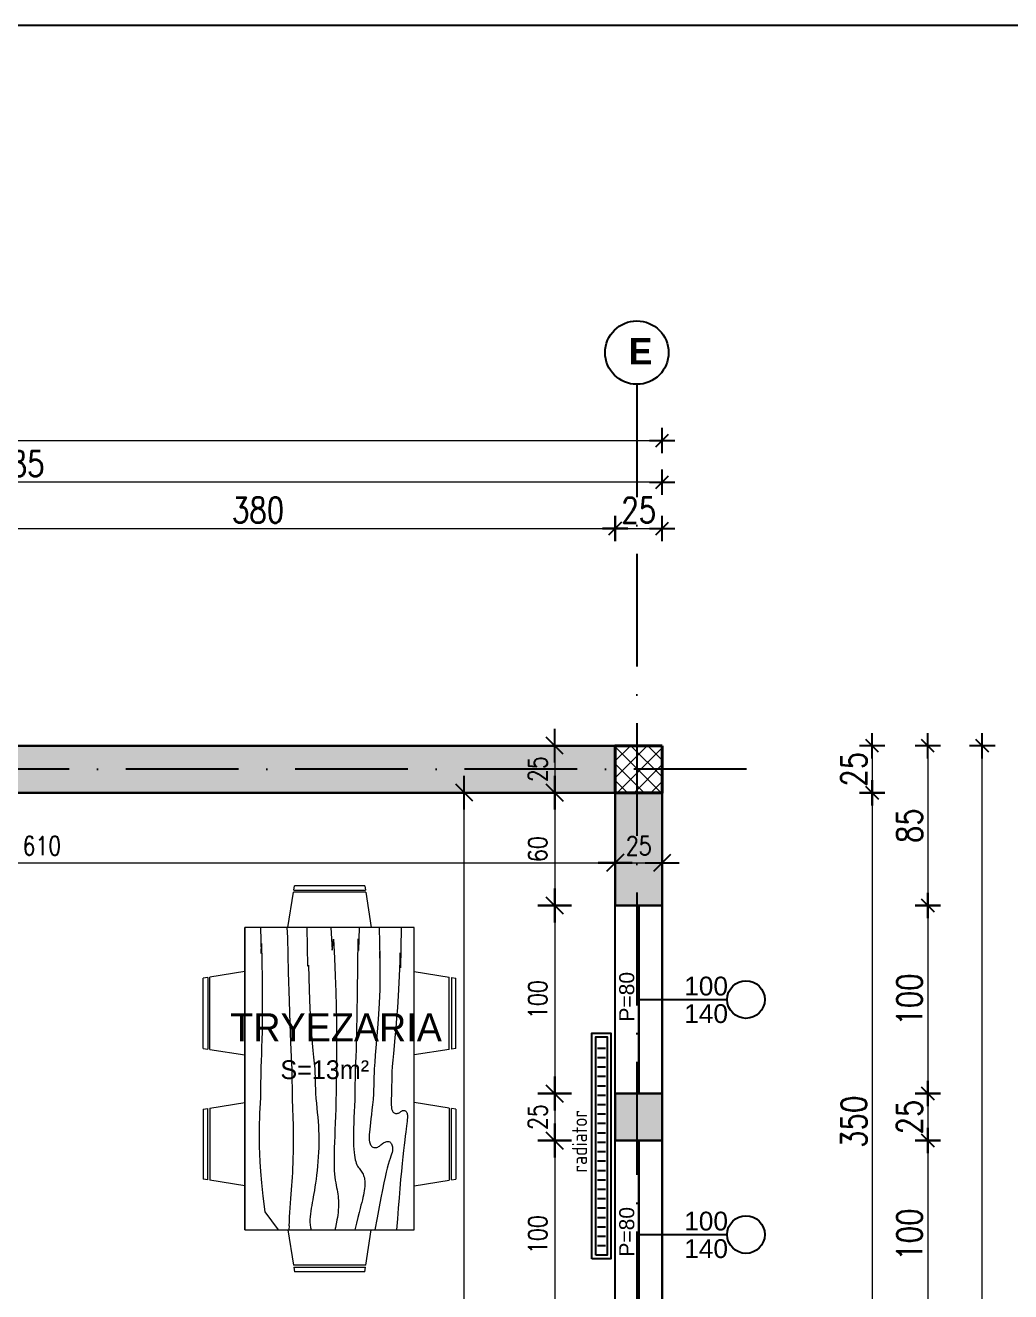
# Model space of a CAD drawing. Header units: metres. Extents: x 2674 to 33045, y -10854 to 2806.
# Drawn here: x 13761 to 14286, y 1585 to 2259 of the extents above; entities that cross this region are included whole.
import ezdxf

# ---------------------------------------------------------------- set-up
doc = ezdxf.new("R2010")
doc.units = ezdxf.units.M
doc.linetypes.add('ACAD_ISO10W100', pattern=[18, 12, -3, 0, -3])
doc.layers.add('2d', color=7, linetype='Continuous')
doc.layers.add('2d hamdia', color=7, linetype='Continuous')
doc.styles.add('_DIM Romans 0.8', font='romans.shx', dxfattribs={"width": 0.8})
doc.styles.get("Standard").update_dxf_attribs({"font": 'arial.ttf'})
doc.dimstyles.new('50 jasht', dxfattribs={"dimscale": 15, "dimtxt": 0.9, "dimasz": 0.3, "dimexe": 1.25, "dimexo": 0.625, "dimgap": 0.2, "dimtad": 1, "dimdec": 0, "dimzin": 12, "dimdsep": 46, "dimtxsty": '_DIM Romans 0.8', "dimblk": '- Kosa Crta za DIM (Mala)', "dimcen": 1, "dimse1": 1, "dimse2": 1, "dimclrd": 256, "dimclrt": 256, "dimazin": 3, "dimtfac": 1, "dimtdec": 0, "dimtix": 1, "dimtmove": 0, "dimatfit": 3, "dimfxl": 1, "dimlwd": 0, "dimarcsym": 0})
doc.dimstyles.new('50 mrena', dxfattribs={"dimscale": 10, "dimtxt": 1, "dimasz": 0.6, "dimexe": 1.25, "dimexo": 0.625, "dimgap": 0.4, "dimtad": 1, "dimdec": 0, "dimzin": 12, "dimdsep": 46, "dimtxsty": '_DIM Romans 0.8', "dimblk": '- Kosa Crta za DIM (Mala)', "dimcen": 2.5, "dimse1": 1, "dimse2": 1, "dimclrd": 256, "dimclrt": 256, "dimadec": 0, "dimazin": 3, "dimtfac": 1, "dimtdec": 0, "dimtix": 1, "dimtmove": 0, "dimatfit": 3, "dimfxl": 1, "dimlwd": 15, "dimarcsym": 0})

# ---------------------------------------------------------------- blocks, each defined once
blk = doc.blocks.new('GSADS')
at = {"color": 253, "linetype": 'Continuous', "lineweight": 18}
for p, q in [((26.63, 19.83), (27, 22.17)), ((64.33, 22.17), (27, 22.17)), ((64.33, 22.17), (64.69, 19.83)), ((96.59, 22.17), (96.23, 19.83)), ((96.59, 22.17), (133.92, 22.17)), ((134.29, 19.83), (133.92, 22.17)), ((23.53, -0.01), (26.45, 18.66)), ((64.87, 18.67), (26.44, 18.67)), ((26.63, 19.83), (64.69, 19.83)), ((64.88, 18.67), (67.79, -0.01)), ((96.04, 18.67), (93.13, -0.01)), ((96.05, 18.67), (134.48, 18.67)), ((134.29, 19.83), (96.23, 19.83)), ((137.39, -0.01), (134.47, 18.66)), ((160.92, 0), (0, 0)), ((0, 0), (0, -90)), ((160.92, -90), (160.92, 0)), ((97.29, -5.54), (97.3, -5.26)), ((97.34, -5.83), (97.29, -5.54)), ((97.3, -5.26), (97.36, -4.98)), ((97.43, -6.13), (97.34, -5.83)), ((97.36, -4.98), (97.48, -4.72)), ((97.58, -6.42), (97.43, -6.13)), ((97.48, -4.72), (97.66, -4.47)), ((97.75, -6.72), (97.58, -6.42)), ((97.66, -4.47), (97.88, -4.25)), ((97.94, -7.02), (97.75, -6.72)), ((97.88, -4.25), (98.17, -4.05)), ((98.17, -4.05), (98.5, -3.89)), ((98.5, -3.89), (98.9, -3.76)), ((98.9, -3.76), (99.36, -3.67)), ((99.36, -3.67), (99.9, -3.62)), ((99.9, -3.62), (100.54, -3.6)), ((100.54, -3.6), (101.29, -3.62)), ((101.29, -3.62), (102.17, -3.67)), ((102.17, -3.67), (103.18, -3.76)), ((103.18, -3.76), (104.34, -3.89)), ((104.34, -3.89), (105.66, -4.05)), ((105.66, -4.05), (107.18, -4.25)), ((107.18, -4.25), (108.92, -4.48)), ((108.92, -4.48), (110.91, -4.74)), ((110.91, -4.74), (113.18, -5.03)), ((113.18, -5.03), (115.75, -5.34)), ((115.75, -5.34), (118.66, -5.67)), ((118.66, -5.67), (121.93, -6.03)), ((121.93, -6.03), (125.59, -6.4)), ((125.59, -6.4), (129.62, -6.79)), ((0, -7), (11.25, -7.05)), ((11.25, -7.05), (21.45, -7.2)), ((21.45, -7.2), (13.59, -7.43)), ((13.59, -7.43), (21.94, -7.73)), ((21.94, -7.73), (29.5, -8.08)), ((29.5, -8.08), (36.36, -8.48)), ((36.36, -8.48), (42.62, -8.9)), ((42.62, -8.9), (48.35, -9.33)), ((48.35, -9.33), (53.64, -9.77)), ((53.64, -9.77), (58.51, -10.2)), ((58.51, -10.2), (62.96, -10.6)), ((62.96, -10.6), (67, -10.99)), ((67, -10.99), (70.64, -11.33)), ((70.64, -11.33), (73.88, -11.63)), ((73.88, -11.63), (76.72, -11.87)), ((76.72, -11.87), (89.17, -12.06)), ((89.17, -12.06), (91.24, -12.17)), ((91.24, -12.17), (92.97, -12.21)), ((92.97, -12.21), (94.39, -12.19)), ((94.39, -12.19), (95.54, -12.1)), ((95.54, -12.1), (96.45, -11.97)), ((96.45, -11.97), (97.15, -11.78)), ((97.15, -11.78), (97.7, -11.55)), ((97.7, -11.55), (98.11, -11.28)), ((98.15, -7.34), (97.94, -7.02)), ((98.11, -11.28), (98.43, -10.97)), ((98.35, -7.67), (98.15, -7.34)), ((98.54, -8.01), (98.35, -7.67)), ((98.43, -10.97), (98.67, -10.63)), ((98.7, -8.36), (98.54, -8.01)), ((98.67, -10.63), (98.83, -10.27)), ((98.82, -8.73), (98.7, -8.36)), ((98.91, -9.12), (98.82, -8.73)), ((98.83, -10.27), (98.92, -9.89)), ((98.94, -9.51), (98.91, -9.12)), ((98.92, -9.89), (98.94, -9.51)), ((113.79, -13.79), (113.88, -13.4)), ((113.88, -13.4), (114.06, -13.03)), ((114.06, -13.03), (114.32, -12.67)), ((114.32, -12.67), (114.67, -12.35)), ((114.67, -12.35), (115.09, -12.06)), ((115.09, -12.06), (115.59, -11.81)), ((115.59, -11.81), (116.15, -11.62)), ((116.15, -11.62), (116.77, -11.5)), ((116.77, -11.5), (117.43, -11.44)), ((117.43, -11.44), (118.14, -11.47)), ((118.14, -11.47), (118.89, -11.59)), ((118.89, -11.59), (119.72, -11.79)), ((119.72, -11.79), (120.64, -12.07)), ((120.64, -12.07), (121.7, -12.41)), ((121.7, -12.41), (122.93, -12.81)), ((122.93, -12.81), (124.36, -13.26)), ((124.36, -13.26), (126.03, -13.76)), ((129.62, -6.79), (134.02, -7.19)), ((134.02, -7.19), (138.77, -7.61)), ((138.77, -7.61), (143.84, -8.03)), ((143.84, -8.03), (149.24, -8.46)), ((149.24, -8.46), (154.93, -8.9)), ((154.93, -8.9), (160.92, -9.33)), ((0, -18.67), (16.39, -18.33)), ((16.39, -18.33), (12.85, -18.19)), ((12.85, -18.19), (23.93, -18.21)), ((23.93, -18.21), (32.93, -18.35)), ((32.93, -18.35), (40.23, -18.6)), ((40.23, -18.6), (46.21, -18.91)), ((46.21, -18.91), (51.25, -19.27)), ((51.25, -19.27), (55.74, -19.64)), ((55.74, -19.64), (59.99, -19.99)), ((59.99, -19.99), (64.06, -20.33)), ((113.78, -14.19), (113.79, -13.79)), ((113.84, -14.61), (113.78, -14.19)), ((113.96, -15.03), (113.84, -14.61)), ((114.14, -15.46), (113.96, -15.03)), ((114.37, -15.9), (114.14, -15.46)), ((114.64, -16.33), (114.37, -15.9)), ((114.95, -16.77), (114.64, -16.33)), ((115.28, -17.21), (114.95, -16.77)), ((115.62, -17.65), (115.28, -17.21)), ((115.95, -18.08), (115.62, -17.65)), ((116.27, -18.52), (115.95, -18.08)), ((116.56, -18.96), (116.27, -18.52)), ((116.8, -19.4), (116.56, -18.96)), ((116.98, -19.83), (116.8, -19.4)), ((117.08, -20.27), (116.98, -19.83)), ((126.03, -13.76), (127.96, -14.29)), ((127.96, -14.29), (130.2, -14.86)), ((130.2, -14.86), (132.82, -15.46)), ((132.82, -15.46), (135.9, -16.13)), ((135.9, -16.13), (139.52, -16.88)), ((139.52, -16.88), (143.75, -17.72)), ((143.75, -17.72), (148.67, -18.68)), ((148.67, -18.68), (154.37, -19.77)), ((154.37, -19.77), (160.92, -21)), ((-22.17, -26.32), (-19.83, -25.96)), ((-22.17, -26.32), (-22.17, -63.66)), ((-19.83, -64.03), (-19.83, -25.97)), ((-18.67, -25.78), (0.01, -22.86)), ((-18.67, -25.79), (-18.67, -64.21)), ((64.06, -20.33), (67.95, -20.66)), ((67.95, -20.66), (71.65, -20.98)), ((71.65, -20.98), (75.15, -21.28)), ((75.15, -21.28), (88.45, -21.58)), ((88.45, -21.58), (91.54, -21.87)), ((91.54, -21.87), (94.42, -22.17)), ((94.42, -22.17), (97.08, -22.46)), ((97.08, -22.46), (99.53, -22.74)), ((99.53, -22.74), (101.78, -23.01)), ((101.78, -23.01), (103.83, -23.26)), ((103.83, -23.26), (105.68, -23.48)), ((105.68, -23.48), (107.35, -23.67)), ((107.35, -23.67), (108.85, -23.82)), ((108.85, -23.82), (110.17, -23.92)), ((110.17, -23.92), (111.33, -23.96)), ((111.33, -23.96), (112.34, -23.96)), ((112.34, -23.96), (113.21, -23.9)), ((113.21, -23.9), (113.96, -23.8)), ((113.96, -23.8), (114.6, -23.65)), ((114.6, -23.65), (115.15, -23.45)), ((115.15, -23.45), (115.61, -23.22)), ((115.61, -23.22), (116, -22.94)), ((116, -22.94), (116.34, -22.64)), ((116.34, -22.64), (116.62, -22.29)), ((116.62, -22.29), (116.84, -21.93)), ((116.84, -21.93), (117, -21.53)), ((117, -21.53), (117.09, -21.13)), ((117.12, -20.7), (117.08, -20.27)), ((117.09, -21.13), (117.12, -20.7)), ((131.26, -27.2), (131.87, -26.93)), ((131.87, -26.93), (132.54, -26.69)), ((132.54, -26.69), (133.25, -26.5)), ((133.25, -26.5), (134.02, -26.35)), ((134.02, -26.35), (134.86, -26.25)), ((134.86, -26.25), (135.77, -26.2)), ((135.77, -26.2), (136.75, -26.21)), ((136.75, -26.21), (137.79, -26.27)), ((137.79, -26.27), (138.87, -26.37)), ((138.87, -26.37), (140.01, -26.52)), ((140.01, -26.52), (141.18, -26.71)), ((141.18, -26.71), (142.38, -26.95)), ((179.59, -25.78), (160.91, -22.86)), ((179.59, -25.79), (179.59, -64.21)), ((183.09, -26.32), (180.75, -25.96)), ((180.75, -64.03), (180.75, -25.97)), ((183.09, -26.32), (183.09, -63.66)), ((0, -29.17), (12.33, -29.55)), ((12.33, -29.55), (6.09, -29.84)), ((6.09, -29.84), (15.6, -30.06)), ((15.6, -30.06), (23.92, -30.21)), ((23.92, -30.21), (31.22, -30.32)), ((31.22, -30.32), (37.63, -30.4)), ((37.63, -30.4), (43.33, -30.46)), ((43.33, -30.46), (48.45, -30.53)), ((48.45, -30.53), (53.13, -30.61)), ((53.13, -30.61), (57.45, -30.71)), ((57.45, -30.71), (61.45, -30.82)), ((61.45, -30.82), (65.19, -30.94)), ((65.19, -30.94), (68.73, -31.07)), ((68.73, -31.07), (72.1, -31.21)), ((72.1, -31.21), (75.37, -31.35)), ((75.37, -31.35), (88.59, -31.5)), ((88.59, -31.5), (91.79, -31.65)), ((91.79, -31.65), (94.97, -31.79)), ((94.97, -31.79), (98.09, -31.92)), ((98.09, -31.92), (101.13, -32.03)), ((101.13, -32.03), (104.06, -32.13)), ((104.06, -32.13), (106.85, -32.21)), ((106.85, -32.21), (109.48, -32.26)), ((109.48, -32.26), (111.92, -32.28)), ((111.92, -32.28), (114.15, -32.26)), ((114.15, -32.26), (116.16, -32.2)), ((116.16, -32.2), (117.99, -32.11)), ((117.99, -32.11), (119.62, -31.99)), ((119.62, -31.99), (121.09, -31.82)), ((121.09, -31.82), (122.39, -31.62)), ((122.39, -31.62), (123.55, -31.38)), ((123.55, -31.38), (124.56, -31.11)), ((124.56, -31.11), (125.45, -30.8)), ((125.45, -30.8), (126.22, -30.46)), ((126.22, -30.46), (126.91, -30.1)), ((126.91, -30.1), (127.52, -29.73)), ((127.52, -29.73), (128.08, -29.34)), ((128.08, -29.34), (128.61, -28.95)), ((128.61, -28.95), (129.11, -28.57)), ((129.11, -28.57), (129.61, -28.19)), ((129.61, -28.19), (130.13, -27.84)), ((130.13, -27.84), (130.68, -27.51)), ((130.68, -27.51), (131.26, -27.2)), ((142.38, -26.95), (143.61, -27.22)), ((143.61, -27.22), (144.88, -27.53)), ((144.88, -27.53), (146.24, -27.89)), ((146.24, -27.89), (147.77, -28.3)), ((147.77, -28.3), (149.57, -28.78)), ((149.57, -28.78), (151.7, -29.33)), ((151.7, -29.33), (154.25, -29.96)), ((154.25, -29.96), (157.3, -30.68)), ((157.3, -30.68), (160.92, -31.5)), ((142.93, -40.47), (144.05, -40.35)), ((144.05, -40.35), (145.19, -40.26)), ((145.19, -40.26), (146.37, -40.21)), ((146.37, -40.21), (147.59, -40.2)), ((147.59, -40.2), (148.86, -40.25)), ((148.86, -40.25), (150.21, -40.35)), ((150.21, -40.35), (151.58, -40.49)), ((0, -44.33), (12.15, -43.54)), ((6.21, -42.89), (16.4, -42.38)), ((12.15, -43.54), (6.21, -42.89)), ((16.4, -42.38), (25.72, -41.99)), ((25.72, -41.99), (34.25, -41.7)), ((34.25, -41.7), (42.06, -41.5)), ((42.06, -41.5), (49.23, -41.38)), ((49.23, -41.38), (55.84, -41.32)), ((55.84, -41.32), (61.94, -41.3)), ((61.94, -41.3), (67.59, -41.33)), ((67.59, -41.33), (72.83, -41.39)), ((72.83, -41.39), (87.69, -41.48)), ((87.69, -41.48), (92.21, -41.59)), ((92.21, -41.59), (96.43, -41.72)), ((96.43, -41.72), (100.4, -41.86)), ((100.4, -41.86), (104.14, -42)), ((104.14, -42), (107.7, -42.14)), ((107.7, -42.14), (111.07, -42.28)), ((111.07, -42.28), (114.25, -42.41)), ((114.25, -42.41), (117.24, -42.51)), ((117.24, -42.51), (120.05, -42.59)), ((120.05, -42.59), (122.65, -42.63)), ((122.65, -42.63), (125.07, -42.63)), ((125.07, -42.63), (127.28, -42.58)), ((127.28, -42.58), (129.3, -42.48)), ((129.3, -42.48), (131.14, -42.34)), ((131.14, -42.34), (132.81, -42.16)), ((132.81, -42.16), (134.35, -41.95)), ((134.35, -41.95), (135.77, -41.73)), ((135.77, -41.73), (137.1, -41.49)), ((137.1, -41.49), (138.34, -41.25)), ((138.34, -41.25), (139.53, -41.03)), ((139.53, -41.03), (140.68, -40.82)), ((140.68, -40.82), (141.81, -40.63)), ((141.81, -40.63), (142.93, -40.47)), ((151.58, -40.49), (152.96, -40.66)), ((152.96, -40.66), (154.3, -40.86)), ((154.3, -40.86), (155.55, -41.06)), ((155.55, -41.06), (156.7, -41.26)), ((156.7, -41.26), (157.69, -41.45)), ((157.69, -41.45), (158.49, -41.61)), ((158.49, -41.61), (159.08, -41.74)), ((159.08, -41.74), (159.48, -41.84)), ((159.48, -41.84), (159.76, -41.91)), ((159.76, -41.91), (159.96, -41.95)), ((159.96, -41.95), (160.12, -41.98)), ((160.12, -41.98), (160.31, -41.99)), ((160.31, -41.99), (160.56, -42)), ((160.56, -42), (160.92, -42)), ((61.64, -54.23), (65.46, -53.86)), ((65.46, -53.86), (68.95, -53.51)), ((68.95, -53.51), (72.22, -53.17)), ((72.22, -53.17), (75.29, -52.85)), ((75.29, -52.85), (88.19, -52.55)), ((88.19, -52.55), (90.93, -52.27)), ((90.93, -52.27), (93.55, -52)), ((93.55, -52), (96.07, -51.76)), ((96.07, -51.76), (98.5, -51.53)), ((98.5, -51.53), (100.88, -51.32)), ((100.88, -51.32), (103.22, -51.13)), ((103.22, -51.13), (105.54, -50.97)), ((105.54, -50.97), (107.84, -50.85)), ((107.84, -50.85), (110.14, -50.76)), ((110.14, -50.76), (112.45, -50.71)), ((112.45, -50.71), (114.79, -50.7)), ((114.79, -50.7), (117.17, -50.75)), ((117.17, -50.75), (119.6, -50.85)), ((119.6, -50.85), (122.06, -51)), ((122.06, -51), (124.52, -51.18)), ((124.52, -51.18), (126.96, -51.41)), ((126.96, -51.41), (129.36, -51.66)), ((129.36, -51.66), (131.69, -51.93)), ((131.69, -51.93), (133.92, -52.21)), ((133.92, -52.21), (136.03, -52.5)), ((136.03, -52.5), (138, -52.79)), ((138, -52.79), (139.85, -53.08)), ((139.85, -53.08), (141.59, -53.37)), ((141.59, -53.37), (143.24, -53.65)), ((143.24, -53.65), (144.82, -53.93)), ((0, -57.17), (20.57, -56.73)), ((20.06, -56.29), (33.16, -55.86)), ((20.57, -56.73), (20.06, -56.29)), ((33.16, -55.86), (43.33, -55.44)), ((43.33, -55.44), (51.11, -55.03)), ((51.11, -55.03), (57.03, -54.62)), ((57.03, -54.62), (61.64, -54.23)), ((144.82, -53.93), (146.35, -54.21)), ((146.35, -54.21), (147.86, -54.48)), ((147.86, -54.48), (149.35, -54.74)), ((149.35, -54.74), (150.85, -54.98)), ((150.85, -54.98), (152.35, -55.2)), ((152.35, -55.2), (153.84, -55.37)), ((153.84, -55.37), (155.32, -55.48)), ((155.32, -55.48), (156.77, -55.49)), ((156.77, -55.49), (158.2, -55.41)), ((158.2, -55.41), (159.58, -55.19)), ((159.58, -55.19), (160.92, -54.83)), ((-19.83, -64.02), (-22.17, -63.66)), ((0.01, -67.12), (-18.67, -64.2)), ((5.31, -67.37), (23.83, -66.94)), ((23.83, -66.94), (38.96, -66.52)), ((38.96, -66.52), (51.19, -66.13)), ((51.19, -66.13), (61.03, -65.76)), ((61.03, -65.76), (68.97, -65.42)), ((68.97, -65.42), (75.5, -65.13)), ((75.5, -65.13), (91.11, -64.89)), ((91.11, -64.89), (96.23, -64.69)), ((96.23, -64.69), (100.96, -64.55)), ((100.96, -64.55), (105.32, -64.45)), ((105.32, -64.45), (109.34, -64.4)), ((109.34, -64.4), (113.06, -64.38)), ((113.06, -64.38), (116.49, -64.39)), ((116.49, -64.39), (119.67, -64.43)), ((119.67, -64.43), (122.61, -64.5)), ((122.61, -64.5), (125.36, -64.58)), ((125.36, -64.58), (127.95, -64.68)), ((127.95, -64.68), (130.4, -64.79)), ((130.4, -64.79), (132.75, -64.92)), ((132.75, -64.92), (135.04, -65.07)), ((135.04, -65.07), (137.3, -65.22)), ((137.3, -65.22), (139.56, -65.39)), ((139.56, -65.39), (141.86, -65.57)), ((141.86, -65.57), (144.23, -65.75)), ((144.23, -65.75), (146.65, -65.94)), ((146.65, -65.94), (149.09, -66.12)), ((149.09, -66.12), (151.54, -66.28)), ((151.54, -66.28), (153.97, -66.43)), ((153.97, -66.43), (156.36, -66.54)), ((156.36, -66.54), (158.68, -66.61)), ((158.68, -66.58), (160.92, -66.61)), ((160.91, -67.12), (179.58, -64.2)), ((180.75, -64.02), (183.09, -63.66)), ((0, -67.8), (5.31, -67.37)), ((151.18, -79.51), (160.92, -72.33)), ((27.07, -80.84), (34.32, -80.78)), ((34.32, -80.78), (40.55, -80.77)), ((40.55, -80.77), (45.98, -80.8)), ((45.98, -80.8), (50.88, -80.86)), ((135.79, -81.17), (142.87, -80.45)), ((142.87, -80.45), (151.18, -79.51)), ((0, -81.83), (13.79, -81.45)), ((8.51, -81.16), (18.55, -80.96)), ((13.79, -81.45), (8.51, -81.16)), ((18.55, -80.96), (27.07, -80.84)), ((50.88, -80.86), (55.43, -80.94)), ((55.43, -80.94), (59.71, -81.04)), ((59.71, -81.04), (63.72, -81.15)), ((63.72, -81.15), (67.49, -81.27)), ((67.49, -81.27), (71.04, -81.41)), ((71.04, -81.41), (74.38, -81.54)), ((74.38, -81.54), (87.54, -81.69)), ((87.54, -81.69), (90.53, -81.83)), ((90.53, -81.83), (93.38, -81.98)), ((93.38, -81.98), (96.13, -82.12)), ((96.13, -82.12), (98.83, -82.25)), ((98.83, -82.25), (101.53, -82.36)), ((101.53, -82.36), (104.26, -82.44)), ((104.26, -82.44), (107.09, -82.5)), ((107.09, -82.5), (110.04, -82.53)), ((110.04, -82.53), (113.18, -82.51)), ((113.18, -82.51), (116.57, -82.45)), ((116.57, -82.45), (120.36, -82.31)), ((120.36, -82.31), (124.71, -82.07)), ((124.71, -82.07), (129.8, -81.7)), ((129.8, -81.7), (135.79, -81.17)), ((0, -90), (160.92, -90)), ((160.92, -90), (0, -90)), ((23.53, -89.99), (26.45, -108.66)), ((64.88, -108.67), (67.79, -89.99)), ((96.04, -108.67), (93.13, -89.99)), ((137.39, -89.99), (134.47, -108.66)), ((64.87, -108.67), (26.44, -108.67)), ((26.63, -109.83), (64.69, -109.83)), ((26.63, -109.83), (27, -112.17)), ((64.33, -112.17), (27, -112.17)), ((64.33, -112.17), (64.69, -109.83)), ((96.05, -108.67), (134.48, -108.67)), ((96.59, -112.17), (96.23, -109.83)), ((134.29, -109.83), (96.23, -109.83)), ((96.59, -112.17), (133.92, -112.17)), ((134.29, -109.83), (133.92, -112.17))]:
    blk.add_line(p, q, dxfattribs=at)
blk = doc.blocks.new('radiator')
at = {"color": 204}
for p, q in [((-52.92, 7.12), (-52.92, 2.89)), ((-47.92, 7.12), (-47.92, 2.89)), ((-42.92, 7.12), (-42.92, 2.89)), ((-37.92, 7.12), (-37.92, 2.89)), ((-32.92, 7.12), (-32.92, 2.89)), ((-27.92, 7.12), (-27.92, 2.89)), ((-22.92, 7.12), (-22.92, 2.89)), ((-17.92, 7.12), (-17.92, 2.89)), ((-12.92, 7.12), (-12.92, 2.89)), ((-7.92, 7.12), (-7.92, 2.89)), ((-2.92, 7.12), (-2.92, 2.89)), ((2.08, 7.12), (2.08, 2.89)), ((7.08, 7.12), (7.08, 2.89)), ((12.08, 7.12), (12.08, 2.89)), ((17.08, 7.12), (17.08, 2.89)), ((22.08, 7.12), (22.08, 2.89)), ((27.08, 7.12), (27.08, 2.89)), ((32.08, 7.12), (32.08, 2.89)), ((37.08, 7.12), (37.08, 2.89)), ((42.08, 7.12), (42.08, 2.89)), ((47.08, 7.12), (47.08, 2.89)), ((52.08, 7.12), (52.08, 2.89))]:
    blk.add_line(p, q, dxfattribs=at)
blk.add_lwpolyline([(-60, 10), (60, 10), (60, 0), (-60, 0)], close=True)
blk.add_lwpolyline([(-58, 8), (58, 8), (58, 2), (-58, 2)], close=True, dxfattribs=at)
blk = doc.blocks.new('- Kosa Crta za DIM (Mala)')
for points in [[(0, -1.5), (0, 1.5)], [(-1.5, 0), (1.5, 0)], [(-0.75, -0.75), (0.75, 0.75)]]:
    blk.add_lwpolyline(points)
blk = doc.blocks.new('*D355')
at = {"lineweight": 0, "transparency": 16777216}
blk.add_line((13699.78, 1991.24), (14070.78, 1991.24), dxfattribs=at)
at = {"layer": 'Defpoints', "color": 0, "lineweight": 0, "transparency": 16777216}
for p in [(14075.28, 1991.24), (14075.28, 1875.71), (13695.28, 1863.21)]:
    blk.add_point(p, dxfattribs=at)
at = {"lineweight": 0, "transparency": 16777216, "xscale": 4.5, "yscale": 4.5, "zscale": 4.5, "rotation": 180}
blk.add_blockref('- Kosa Crta za DIM (Mala)', (13695.28, 1991.24), dxfattribs=at)
at = {"lineweight": 0, "transparency": 16777216, "xscale": 4.5, "yscale": 4.5, "zscale": 4.5}
blk.add_blockref('- Kosa Crta za DIM (Mala)', (14075.28, 1991.24), dxfattribs=at)
at = {"lineweight": 0, "transparency": 16777216, "insert": (13885.28, 2000.99), "char_height": 13.5, "attachment_point": 5, "style": '_DIM Romans 0.8'}
blk.add_mtext('380', dxfattribs=at)
blk = doc.blocks.new('*D356')
at = {"lineweight": 0, "transparency": 16777216}
blk.add_line((14079.78, 1991.24), (14095.78, 1991.24), dxfattribs=at)
at = {"layer": 'Defpoints', "color": 0, "lineweight": 0, "transparency": 16777216}
for p in [(14100.28, 1991.24), (14075.28, 1875.71), (14100.28, 1875.71)]:
    blk.add_point(p, dxfattribs=at)
at = {"lineweight": 0, "transparency": 16777216, "xscale": 4.5, "yscale": 4.5, "zscale": 4.5, "rotation": 180}
blk.add_blockref('- Kosa Crta za DIM (Mala)', (14075.28, 1991.24), dxfattribs=at)
at = {"lineweight": 0, "transparency": 16777216, "xscale": 4.5, "yscale": 4.5, "zscale": 4.5}
blk.add_blockref('- Kosa Crta za DIM (Mala)', (14100.28, 1991.24), dxfattribs=at)
at = {"lineweight": 0, "transparency": 16777216, "insert": (14087.78, 2000.99), "char_height": 13.5, "attachment_point": 5, "style": '_DIM Romans 0.8'}
blk.add_mtext('25', dxfattribs=at)
blk = doc.blocks.new('*D357')
at = {"lineweight": 0, "transparency": 16777216}
blk.add_line((14095.78, 2015.93), (13419.78, 2015.93), dxfattribs=at)
at = {"layer": 'Defpoints', "color": 0, "lineweight": 0, "transparency": 16777216}
for p in [(13415.28, 2015.93), (13415.28, 1875.71), (14100.28, 1875.71)]:
    blk.add_point(p, dxfattribs=at)
at = {"lineweight": 0, "transparency": 16777216, "xscale": 4.5, "yscale": 4.5, "zscale": 4.5, "rotation": 180}
blk.add_blockref('- Kosa Crta za DIM (Mala)', (13415.28, 2015.93), dxfattribs=at)
at = {"lineweight": 0, "transparency": 16777216, "xscale": 4.5, "yscale": 4.5, "zscale": 4.5}
blk.add_blockref('- Kosa Crta za DIM (Mala)', (14100.28, 2015.93), dxfattribs=at)
at = {"lineweight": 0, "transparency": 16777216, "insert": (13757.78, 2025.68), "char_height": 13.5, "attachment_point": 5, "style": '_DIM Romans 0.8'}
blk.add_mtext('685', dxfattribs=at)
blk = doc.blocks.new('*D360')
at = {"lineweight": 0, "transparency": 16777216}
blk.add_line((12964.78, 2038.07), (14095.78, 2038.07), dxfattribs=at)
at = {"layer": 'Defpoints', "color": 0, "lineweight": 0, "transparency": 16777216}
for p in [(14100.28, 2038.07), (12960.28, 1875.71), (14100.28, 1875.71)]:
    blk.add_point(p, dxfattribs=at)
at = {"lineweight": 0, "transparency": 16777216, "xscale": 4.5, "yscale": 4.5, "zscale": 4.5, "rotation": 180}
blk.add_blockref('- Kosa Crta za DIM (Mala)', (12960.28, 2038.07), dxfattribs=at)
at = {"lineweight": 0, "transparency": 16777216, "xscale": 4.5, "yscale": 4.5, "zscale": 4.5}
blk.add_blockref('- Kosa Crta za DIM (Mala)', (14100.28, 2038.07), dxfattribs=at)
at = {"lineweight": 0, "transparency": 16777216, "insert": (13530.28, 2047.82), "char_height": 13.5, "attachment_point": 5, "style": '_DIM Romans 0.8'}
blk.add_mtext('1140', dxfattribs=at)
blk = doc.blocks.new('*D361')
at = {"lineweight": 0, "transparency": 16777216}
blk.add_line((14211.97, 1871.21), (14211.97, 1855.21), dxfattribs=at)
at = {"layer": 'Defpoints', "color": 0, "lineweight": 0, "transparency": 16777216}
for p in [(14100.28, 1875.71), (14100.28, 1850.71), (14211.97, 1850.71)]:
    blk.add_point(p, dxfattribs=at)
at = {"lineweight": 0, "transparency": 16777216, "xscale": 4.5, "yscale": 4.5, "zscale": 4.5}
for p, rotation in [((14211.97, 1875.71), 90), ((14211.97, 1850.71), 270)]:
    blk.add_blockref('- Kosa Crta za DIM (Mala)', p, dxfattribs=dict(at, rotation=rotation))
at = {"lineweight": 0, "transparency": 16777216, "insert": (14202.22, 1863.21), "char_height": 13.5, "attachment_point": 5, "rotation": 90, "style": '_DIM Romans 0.8'}
blk.add_mtext('25', dxfattribs=at)
blk = doc.blocks.new('*D362')
at = {"lineweight": 0, "transparency": 16777216}
blk.add_line((14211.97, 1846.21), (14211.97, 1505.21), dxfattribs=at)
at = {"layer": 'Defpoints', "color": 0, "lineweight": 0, "transparency": 16777216}
for p in [(14100.28, 1850.71), (14100.28, 1500.71), (14211.97, 1500.71)]:
    blk.add_point(p, dxfattribs=at)
at = {"lineweight": 0, "transparency": 16777216, "xscale": 4.5, "yscale": 4.5, "zscale": 4.5}
for p, rotation in [((14211.97, 1850.71), 90), ((14211.97, 1500.71), 270)]:
    blk.add_blockref('- Kosa Crta za DIM (Mala)', p, dxfattribs=dict(at, rotation=rotation))
at = {"lineweight": 0, "transparency": 16777216, "insert": (14202.22, 1675.71), "char_height": 13.5, "attachment_point": 5, "rotation": 90, "style": '_DIM Romans 0.8'}
blk.add_mtext('350', dxfattribs=at)
blk = doc.blocks.new('*D370')
at = {"lineweight": 0, "transparency": 16777216}
blk.add_line((14241.57, 1871.21), (14241.57, 1795.21), dxfattribs=at)
at = {"layer": 'Defpoints', "color": 0, "lineweight": 0, "transparency": 16777216}
for p in [(14100.28, 1875.71), (14100.28, 1790.71), (14241.57, 1790.71)]:
    blk.add_point(p, dxfattribs=at)
at = {"lineweight": 0, "transparency": 16777216, "xscale": 4.5, "yscale": 4.5, "zscale": 4.5}
for p, rotation in [((14241.57, 1875.71), 90), ((14241.57, 1790.71), 270)]:
    blk.add_blockref('- Kosa Crta za DIM (Mala)', p, dxfattribs=dict(at, rotation=rotation))
at = {"lineweight": 0, "transparency": 16777216, "insert": (14231.82, 1833.21), "char_height": 13.5, "attachment_point": 5, "rotation": 90, "style": '_DIM Romans 0.8'}
blk.add_mtext('85', dxfattribs=at)
blk = doc.blocks.new('*D371')
at = {"lineweight": 0, "transparency": 16777216}
blk.add_line((14241.57, 1786.21), (14241.57, 1695.21), dxfattribs=at)
at = {"layer": 'Defpoints', "color": 0, "lineweight": 0, "transparency": 16777216}
for p in [(14100.28, 1790.71), (14100.28, 1690.71), (14241.57, 1690.71)]:
    blk.add_point(p, dxfattribs=at)
at = {"lineweight": 0, "transparency": 16777216, "xscale": 4.5, "yscale": 4.5, "zscale": 4.5}
for p, rotation in [((14241.57, 1790.71), 90), ((14241.57, 1690.71), 270)]:
    blk.add_blockref('- Kosa Crta za DIM (Mala)', p, dxfattribs=dict(at, rotation=rotation))
at = {"lineweight": 0, "transparency": 16777216, "insert": (14231.82, 1740.71), "char_height": 13.5, "attachment_point": 5, "rotation": 90, "style": '_DIM Romans 0.8'}
blk.add_mtext('100', dxfattribs=at)
blk = doc.blocks.new('*D372')
at = {"lineweight": 0, "transparency": 16777216}
blk.add_line((14241.57, 1686.21), (14241.57, 1670.21), dxfattribs=at)
at = {"layer": 'Defpoints', "color": 0, "lineweight": 0, "transparency": 16777216}
for p in [(14100.28, 1690.71), (14100.28, 1665.71), (14241.57, 1665.71)]:
    blk.add_point(p, dxfattribs=at)
at = {"lineweight": 0, "transparency": 16777216, "xscale": 4.5, "yscale": 4.5, "zscale": 4.5}
for p, rotation in [((14241.57, 1690.71), 90), ((14241.57, 1665.71), 270)]:
    blk.add_blockref('- Kosa Crta za DIM (Mala)', p, dxfattribs=dict(at, rotation=rotation))
at = {"lineweight": 0, "transparency": 16777216, "insert": (14231.82, 1678.21), "char_height": 13.5, "attachment_point": 5, "rotation": 90, "style": '_DIM Romans 0.8'}
blk.add_mtext('25', dxfattribs=at)
blk = doc.blocks.new('*D373')
at = {"lineweight": 0, "transparency": 16777216}
blk.add_line((14241.57, 1661.21), (14241.57, 1570.21), dxfattribs=at)
at = {"layer": 'Defpoints', "color": 0, "lineweight": 0, "transparency": 16777216}
for p in [(14100.28, 1665.71), (14100.28, 1565.71), (14241.57, 1565.71)]:
    blk.add_point(p, dxfattribs=at)
at = {"lineweight": 0, "transparency": 16777216, "xscale": 4.5, "yscale": 4.5, "zscale": 4.5}
for p, rotation in [((14241.57, 1665.71), 90), ((14241.57, 1565.71), 270)]:
    blk.add_blockref('- Kosa Crta za DIM (Mala)', p, dxfattribs=dict(at, rotation=rotation))
at = {"lineweight": 0, "transparency": 16777216, "insert": (14231.82, 1615.71), "char_height": 13.5, "attachment_point": 5, "rotation": 90, "style": '_DIM Romans 0.8'}
blk.add_mtext('100', dxfattribs=at)
blk = doc.blocks.new('*D384')
at = {"lineweight": 0, "transparency": 16777216}
blk.add_line((14270.55, 545.21), (14270.55, 1871.21), dxfattribs=at)
at = {"layer": 'Defpoints', "color": 0, "lineweight": 0, "transparency": 16777216}
for p in [(14100.28, 1875.71), (14270.55, 1875.71), (13923.85, 540.71)]:
    blk.add_point(p, dxfattribs=at)
at = {"lineweight": 0, "transparency": 16777216, "xscale": 4.5, "yscale": 4.5, "zscale": 4.5}
for p, rotation in [((14270.55, 1875.71), 90), ((14270.55, 540.71), 270)]:
    blk.add_blockref('- Kosa Crta za DIM (Mala)', p, dxfattribs=dict(at, rotation=rotation))
at = {"lineweight": 0, "transparency": 16777216, "insert": (14260.8, 1208.21), "char_height": 13.5, "attachment_point": 5, "rotation": 90, "style": '_DIM Romans 0.8'}
blk.add_mtext('1335', dxfattribs=at)
blk = doc.blocks.new('*D431')
at = {"lineweight": 15, "transparency": 16777216}
blk.add_line((13471.28, 1813.5), (14069.28, 1813.5), dxfattribs=at)
at = {"layer": 'Defpoints', "color": 0, "lineweight": 0, "transparency": 16777216}
for p in [(13465.28, 1850.71), (14075.28, 1850.71), (14075.28, 1813.5)]:
    blk.add_point(p, dxfattribs=at)
at = {"lineweight": 15, "transparency": 16777216, "xscale": 6, "yscale": 6, "zscale": 6, "rotation": 180}
blk.add_blockref('- Kosa Crta za DIM (Mala)', (13465.28, 1813.5), dxfattribs=at)
at = {"lineweight": 15, "transparency": 16777216, "xscale": 6, "yscale": 6, "zscale": 6}
blk.add_blockref('- Kosa Crta za DIM (Mala)', (14075.28, 1813.5), dxfattribs=at)
at = {"lineweight": 0, "transparency": 16777216, "insert": (13770.28, 1822.5), "char_height": 10, "attachment_point": 5, "style": '_DIM Romans 0.8'}
blk.add_mtext('610', dxfattribs=at)
blk = doc.blocks.new('*D432')
at = {"lineweight": 15, "transparency": 16777216}
blk.add_line((14081.28, 1813.5), (14094.28, 1813.5), dxfattribs=at)
at = {"layer": 'Defpoints', "color": 0, "lineweight": 0, "transparency": 16777216}
for p in [(14075.28, 1850.71), (14100.28, 1850.71), (14100.28, 1813.5)]:
    blk.add_point(p, dxfattribs=at)
at = {"lineweight": 15, "transparency": 16777216, "xscale": 6, "yscale": 6, "zscale": 6, "rotation": 180}
blk.add_blockref('- Kosa Crta za DIM (Mala)', (14075.28, 1813.5), dxfattribs=at)
at = {"lineweight": 15, "transparency": 16777216, "xscale": 6, "yscale": 6, "zscale": 6}
blk.add_blockref('- Kosa Crta za DIM (Mala)', (14100.28, 1813.5), dxfattribs=at)
at = {"lineweight": 0, "transparency": 16777216, "insert": (14087.78, 1822.5), "char_height": 10, "attachment_point": 5, "style": '_DIM Romans 0.8'}
blk.add_mtext('25', dxfattribs=at)
blk = doc.blocks.new('*D434')
at = {"lineweight": 15, "transparency": 16777216}
blk.add_line((14043.07, 1869.71), (14043.07, 1856.71), dxfattribs=at)
at = {"layer": 'Defpoints', "color": 0, "lineweight": 0, "transparency": 16777216}
for p in [(14075.28, 1875.71), (14043.07, 1850.71), (14075.28, 1850.71)]:
    blk.add_point(p, dxfattribs=at)
at = {"lineweight": 15, "transparency": 16777216, "xscale": 6, "yscale": 6, "zscale": 6}
for p, rotation in [((14043.07, 1875.71), 90), ((14043.07, 1850.71), 270)]:
    blk.add_blockref('- Kosa Crta za DIM (Mala)', p, dxfattribs=dict(at, rotation=rotation))
at = {"lineweight": 0, "transparency": 16777216, "insert": (14034.07, 1863.21), "char_height": 10, "attachment_point": 5, "rotation": 90, "style": '_DIM Romans 0.8'}
blk.add_mtext('25', dxfattribs=at)
blk = doc.blocks.new('*D435')
at = {"lineweight": 15, "transparency": 16777216}
blk.add_line((14043.07, 1844.71), (14043.07, 1796.71), dxfattribs=at)
at = {"layer": 'Defpoints', "color": 0, "lineweight": 0, "transparency": 16777216}
for p in [(14075.28, 1850.71), (14043.07, 1790.71), (14075.28, 1790.71)]:
    blk.add_point(p, dxfattribs=at)
at = {"lineweight": 15, "transparency": 16777216, "xscale": 6, "yscale": 6, "zscale": 6}
for p, rotation in [((14043.07, 1850.71), 90), ((14043.07, 1790.71), 270)]:
    blk.add_blockref('- Kosa Crta za DIM (Mala)', p, dxfattribs=dict(at, rotation=rotation))
at = {"lineweight": 0, "transparency": 16777216, "insert": (14034.07, 1820.71), "char_height": 10, "attachment_point": 5, "rotation": 90, "style": '_DIM Romans 0.8'}
blk.add_mtext('60', dxfattribs=at)
blk = doc.blocks.new('*D436')
at = {"lineweight": 15, "transparency": 16777216}
blk.add_line((14043.07, 1784.71), (14043.07, 1696.71), dxfattribs=at)
at = {"layer": 'Defpoints', "color": 0, "lineweight": 0, "transparency": 16777216}
for p in [(14075.28, 1790.71), (14043.07, 1690.71), (14075.28, 1690.71)]:
    blk.add_point(p, dxfattribs=at)
at = {"lineweight": 15, "transparency": 16777216, "xscale": 6, "yscale": 6, "zscale": 6}
for p, rotation in [((14043.07, 1790.71), 90), ((14043.07, 1690.71), 270)]:
    blk.add_blockref('- Kosa Crta za DIM (Mala)', p, dxfattribs=dict(at, rotation=rotation))
at = {"lineweight": 0, "transparency": 16777216, "insert": (14034.07, 1740.71), "char_height": 10, "attachment_point": 5, "rotation": 90, "style": '_DIM Romans 0.8'}
blk.add_mtext('100', dxfattribs=at)
blk = doc.blocks.new('*D437')
at = {"lineweight": 15, "transparency": 16777216}
blk.add_line((14043.07, 1684.71), (14043.07, 1671.71), dxfattribs=at)
at = {"layer": 'Defpoints', "color": 0, "lineweight": 0, "transparency": 16777216}
for p in [(14075.28, 1690.71), (14043.07, 1665.71), (14087.78, 1665.71)]:
    blk.add_point(p, dxfattribs=at)
at = {"lineweight": 15, "transparency": 16777216, "xscale": 6, "yscale": 6, "zscale": 6}
for p, rotation in [((14043.07, 1690.71), 90), ((14043.07, 1665.71), 270)]:
    blk.add_blockref('- Kosa Crta za DIM (Mala)', p, dxfattribs=dict(at, rotation=rotation))
at = {"lineweight": 0, "transparency": 16777216, "insert": (14034.07, 1678.21), "char_height": 10, "attachment_point": 5, "rotation": 90, "style": '_DIM Romans 0.8'}
blk.add_mtext('25', dxfattribs=at)
blk = doc.blocks.new('*D438')
at = {"lineweight": 15, "transparency": 16777216}
blk.add_line((14043.07, 1659.71), (14043.07, 1571.71), dxfattribs=at)
at = {"layer": 'Defpoints', "color": 0, "lineweight": 0, "transparency": 16777216}
for p in [(14087.78, 1665.71), (14043.07, 1565.71), (14087.78, 1565.71)]:
    blk.add_point(p, dxfattribs=at)
at = {"lineweight": 15, "transparency": 16777216, "xscale": 6, "yscale": 6, "zscale": 6}
for p, rotation in [((14043.07, 1665.71), 90), ((14043.07, 1565.71), 270)]:
    blk.add_blockref('- Kosa Crta za DIM (Mala)', p, dxfattribs=dict(at, rotation=rotation))
at = {"lineweight": 0, "transparency": 16777216, "insert": (14034.07, 1615.71), "char_height": 10, "attachment_point": 5, "rotation": 90, "style": '_DIM Romans 0.8'}
blk.add_mtext('100', dxfattribs=at)
blk = doc.blocks.new('*D457')
at = {"lineweight": 15, "transparency": 16777216}
blk.add_line((13994.97, 1101.71), (13994.97, 1844.71), dxfattribs=at)
at = {"layer": 'Defpoints', "color": 0, "lineweight": 0, "transparency": 16777216}
for p in [(13994.97, 1850.71), (14075.28, 1850.71), (14075.28, 1095.71)]:
    blk.add_point(p, dxfattribs=at)
at = {"lineweight": 15, "transparency": 16777216, "xscale": 6, "yscale": 6, "zscale": 6}
for p, rotation in [((13994.97, 1850.71), 90), ((13994.97, 1095.71), 270)]:
    blk.add_blockref('- Kosa Crta za DIM (Mala)', p, dxfattribs=dict(at, rotation=rotation))
at = {"lineweight": 0, "transparency": 16777216, "insert": (13985.97, 1473.21), "char_height": 10, "attachment_point": 5, "rotation": 90, "style": '_DIM Romans 0.8'}
blk.add_mtext('755', dxfattribs=at)

msp = doc.modelspace()

# ---------------------------------------------------------------- hatches: boundary and pattern name
at = {"lineweight": 30}
h = msp.add_hatch(color=255, dxfattribs=at)
h.paths.add_polyline_path([(14075.28, 1875.71), (13695.28, 1875.71), (13695.28, 1850.71), (14075.28, 1850.71)])
h.paths.add_polyline_path([(13465.28, 1850.71), (13670.28, 1850.71), (13670.28, 1875.71), (13415.28, 1875.71), (13415.28, 1850.71), (13440.28, 1850.71), (13440.28, 1665.71), (13430.28, 1665.71), (13430.28, 1645.71), (13440.28, 1645.71), (13440.28, 1500.71), (13430.28, 1500.71), (13430.28, 1475.71), (13530.28, 1475.71), (13530.28, 1245.71), (13555.28, 1245.71), (13555.28, 1475.71), (13670.28, 1475.71), (13670.28, 1500.71), (13465.28, 1500.71)])
h.paths.add_polyline_path([(13355.28, 1875.71), (13330.28, 1875.71), (13330.28, 1850.71), (13355.28, 1850.71)])
h.paths.add_polyline_path([(13305.28, 1875.71), (12985.28, 1875.71), (12985.28, 1850.71), (13255.28, 1850.71), (13255.28, 1590.71), (13275.28, 1590.71), (13275.28, 1645.71), (13350.28, 1645.71), (13350.28, 1665.71), (13275.28, 1665.71), (13275.28, 1850.71), (13305.28, 1850.71)])
h.paths.add_polyline_path([(12985.28, 1850.71), (12960.28, 1850.71), (12960.28, 1770.71), (12985.28, 1770.71)])
h.paths.add_polyline_path([(12985.28, 1650.71), (12960.28, 1650.71), (12960.28, 1500.71), (12985.28, 1500.71)])
h.paths.add_polyline_path([(13091.28, 1475.71), (13066.28, 1475.71), (13066.28, 1335.71), (13091.28, 1335.71)])
h.paths.add_polyline_path([(13305.28, 1500.71), (13275.28, 1500.71), (13275.28, 1510.71), (13255.28, 1510.71), (13255.28, 1500.71), (13091.28, 1500.71), (13091.28, 1475.71), (13305.28, 1475.71)])
h.paths.add_polyline_path([(13350.28, 1500.71), (13330.28, 1500.71), (13330.28, 1475.71), (13350.28, 1475.71)])
h.paths.add_polyline_path([(13730.28, 1500.71), (13695.28, 1500.71), (13695.28, 1475.71), (13730.28, 1475.71)])
h.paths.add_polyline_path([(14100.28, 1565.71), (14075.28, 1565.71), (14075.28, 1500.71), (14100.28, 1500.71)])
h.paths.add_polyline_path([(14100.28, 1690.71), (14075.28, 1690.71), (14075.28, 1665.71), (14100.28, 1665.71)])
h.paths.add_polyline_path([(14100.28, 1850.71), (14075.28, 1850.71), (14075.28, 1790.71), (14100.28, 1790.71)])
h.paths.add_polyline_path([(14100.28, 1475.71), (14075.28, 1475.71), (14075.28, 1455.71), (14100.28, 1455.71)])
h.paths.add_polyline_path([(14100.28, 1355.71), (14075.28, 1355.71), (14075.28, 1330.71), (14100.28, 1330.71)])
h.paths.add_polyline_path([(14100.28, 1230.71), (14075.28, 1230.71), (14075.28, 1205.71), (14100.28, 1205.71)])
h.paths.add_polyline_path([(14100.28, 1105.71), (14075.28, 1105.71), (14075.28, 1095.71), (14100.28, 1095.71)])
h.paths.add_polyline_path([(14075.28, 1095.71), (13695.28, 1095.71), (13695.28, 1070.71), (14075.28, 1070.71)])
h.paths.add_polyline_path([(14100.28, 1070.71), (14075.28, 1070.71), (14075.28, 1050.71), (14100.28, 1050.71)])
h.paths.add_polyline_path([(13670.28, 1095.71), (13555.28, 1095.71), (13555.28, 1155.71), (13530.28, 1155.71), (13530.28, 1068.21), (13555.28, 1068.21), (13555.28, 1070.71), (13670.28, 1070.71)])
h.paths.add_polyline_path([(13695.28, 975.71), (13555.28, 975.71), (13555.28, 978.21), (13530.28, 978.21), (13530.28, 975.71), (13435.28, 975.71), (13435.28, 950.71), (13670.28, 950.71), (13670.28, 670.71), (13695.28, 670.71)])
h.paths.add_polyline_path([(13345.28, 975.71), (13330.28, 975.71), (13330.28, 950.71), (13345.28, 950.71)])
h.paths.add_polyline_path([(13305.28, 975.71), (13295.28, 975.71), (13295.28, 950.71), (13305.28, 950.71)])
h.paths.add_polyline_path([(13205.28, 975.71), (13091.28, 975.71), (13091.28, 985.71), (13066.28, 985.71), (13066.28, 760.71), (13091.28, 760.71), (13091.28, 950.71), (13205.28, 950.71)])
h.paths.add_polyline_path([(13091.28, 1145.71), (13066.28, 1145.71), (13066.28, 1095.71), (13091.28, 1095.71)])
h.paths.add_polyline_path([(13330.28, 950.71), (13305.28, 950.71), (13305.28, 670.71), (13330.28, 670.71)])
edge = h.paths.add_edge_path()
edge.add_line((13091.28, 652.06), (13091.28, 645.71))
edge.add_line((13091.28, 645.71), (13066.28, 645.71))
edge.add_arc((13239.44, 735.95), 195.26, 207.5237, 270.95898)
edge.add_line((13242.71, 540.71), (13390.28, 540.71))
edge.add_line((13390.28, 540.71), (13390.28, 565.71))
edge.add_line((13390.28, 565.71), (13330.28, 565.71))
edge.add_line((13330.28, 565.71), (13330.28, 645.71))
edge.add_line((13330.28, 645.71), (13305.28, 645.71))
edge.add_line((13305.28, 645.71), (13305.28, 565.71))
edge.add_line((13305.28, 565.71), (13242.49, 565.71))
edge.add_arc((13239.44, 735.95), 170.26, 209.51799, 271.02698, ccw=False)
h.paths.add_polyline_path([(13510.28, 565.71), (13485.28, 565.71), (13485.28, 540.71), (13510.28, 540.71)])
h.paths.add_polyline_path([(13695.28, 645.71), (13670.28, 645.71), (13670.28, 565.71), (13605.28, 565.71), (13605.28, 540.71), (13755.28, 540.71), (13755.28, 565.71), (13695.28, 565.71)])
edge = h.paths.add_edge_path()
edge.add_line((14100.28, 645.71), (14100.28, 825.71))
edge.add_line((14100.28, 825.71), (14075.28, 825.71))
edge.add_line((14075.28, 825.71), (14075.28, 652.06))
edge.add_arc((13927.12, 735.95), 170.26, 315.07578, 330.48201, ccw=False)
edge.add_line((14047.67, 615.71), (14008.42, 615.71))
edge.add_line((14008.42, 615.71), (14008.42, 586.35))
edge.add_arc((13927.12, 735.95), 170.26, 268.97302, 298.52139, ccw=False)
edge.add_line((13924.07, 565.71), (13855.28, 565.71))
edge.add_line((13855.28, 565.71), (13855.28, 540.71))
edge.add_line((13855.28, 540.71), (13923.85, 540.71))
edge.add_arc((13927.12, 735.95), 195.26, 269.04102, 332.4763)
h.paths.add_polyline_path([(14075.28, 740.71), (14033.42, 740.71), (14033.42, 715.71), (14075.28, 715.71)], flags=17)
h.paths.add_polyline_path([(14100.28, 950.71), (14075.28, 950.71), (14075.28, 925.71), (14100.28, 925.71)])
at = {"layer": '2d hamdia', "lineweight": 0}
h = msp.add_hatch(dxfattribs=at)
h.set_pattern_fill('ANSI37', color=26, scale=2, style=0)
h.set_pattern_definition([(45, (3109.636, -10), (-4.490128, 4.490128), []), (135, (3109.636, -10), (-4.490128, -4.490128), [])])
h.paths.add_polyline_path([(14100.28, 1875.71), (14075.28, 1875.71), (14075.28, 1850.71), (14100.28, 1850.71)])

# ---------------------------------------------------------------- linework, layer by layer
at = {"color": 124, "linetype": 'ACAD_ISO10W100', "lineweight": 25, "ltscale": 5}
for p, q in [((14086.78, 2067.9), (14086.78, 597)), ((14145.16, 1863.21), (12785.99, 1863.21))]:
    msp.add_line(p, q, dxfattribs=at)
for p, q in [((14100.28, 1875.71), (12960.28, 1875.71)), ((14075.28, 652.06), (14075.28, 1875.71)), ((14100.28, 645.71), (14100.28, 1875.71)), ((14075.28, 1850.71), (13465.28, 1850.71)), ((14075.28, 1790.71), (14100.28, 1790.71)), ((14087.78, 1740.71), (14134.83, 1740.71)), ((14075.28, 1690.71), (14100.28, 1690.71)), ((14075.28, 1665.71), (14100.28, 1665.71)), ((14087.78, 1615.71), (14134.83, 1615.71))]:
    msp.add_line(p, q)
at = {"color": 5, "lineweight": 30}
for p, q in [((14087.78, 1790.71), (14087.78, 1690.71)), ((14087.78, 1665.71), (14087.78, 1565.71))]:
    msp.add_line(p, q, dxfattribs=at)
at = {"elevation": -574.66}
msp.add_lwpolyline([(12255, 158.83), (12255, 2258.83), (15225, 2258.83), (15225, 158.83), (12255, 158.83)], close=True, dxfattribs=at)
msp.add_lwpolyline([(14100.28, 1875.71), (14100.28, 645.71, -0.284081), (13923.85, 540.71), (13242.71, 540.71, -0.284081), (13066.28, 645.71), (13066.28, 1475.71), (12960.28, 1475.71), (12960.28, 1875.71)], format="xyb", close=True)
at = {"lineweight": 30}
for points in [[(14075.28, 1875.71), (13695.28, 1875.71), (13695.28, 1850.71), (14075.28, 1850.71)], [(14100.28, 1850.71), (14075.28, 1850.71), (14075.28, 1790.71), (14100.28, 1790.71)], [(14100.28, 1690.71), (14075.28, 1690.71), (14075.28, 1665.71), (14100.28, 1665.71)]]:
    msp.add_lwpolyline(points, close=True, dxfattribs=at)
at = {"lineweight": 40}
msp.add_lwpolyline([(14100.28, 1875.71), (14075.28, 1875.71), (14075.28, 1850.71), (14100.28, 1850.71)], close=True, dxfattribs=at)
at = {"color": 124, "lineweight": 25, "ltscale": 5}
msp.add_circle((14086.78, 2084.78), 16.88, dxfattribs=at)
for centre in [(14144.83, 1740.71), (14144.83, 1615.71)]:
    msp.add_circle(centre, 10)

# ---------------------------------------------------------------- block references
at = {"rotation": 90}
msp.add_blockref('radiator', (14072.91, 1662.8), dxfattribs=at)
at = {"layer": '2d', "color": 253, "rotation": 269.9999999999999}
msp.add_blockref('GSADS', (13968.32, 1779.07), dxfattribs=at)

# ---------------------------------------------------------------- texts
at = {"attachment_point": 1}
for s, width, insert, char_height in [('\\pi1.2415;{\\fEras Light ITC|b1|i0|c0|p34;\\C124;E}', 11.1898, (14081.25, 2092.45), 14), ('\\pi19.388;{\\fEras Light ITC|b0|i0|c0|p34;\\H1.5x;\\C251;TRYEZARIA\\P\\pi46.036;\\H0.66667x;\\C22;S=13m²}', 139.3689, (13851.12, 1733.41), 10)]:
    msp.add_mtext_dynamic_manual_height_columns(s, width=width, gutter_width=12.5, heights=[0], dxfattribs=dict(at, insert=insert, char_height=char_height))
at = {"color": 251, "lineweight": 0, "char_height": 8, "attachment_point": 7, "rotation": 90}
for insert in [(14085.5, 1725.35), (14085.5, 1600.35)]:
    msp.add_mtext_dynamic_manual_height_columns('\\pi3.6273;{\\C256;P=80}', width=32.2697, gutter_width=12.5, heights=[10.21], dxfattribs=dict(at, insert=insert))
at = {"lineweight": 0, "char_height": 10, "attachment_point": 3}
for s, insert in [('100 ', (14135.26, 1752.89)), ('140 ', (14135.26, 1738.23)), ('100 ', (14135.26, 1627.89)), ('140 ', (14135.26, 1613.23))]:
    msp.add_mtext_dynamic_manual_height_columns(s, width=32.2697, gutter_width=12.5, heights=[0], dxfattribs=dict(at, insert=insert))
at = {"color": 124, "insert": (14052.31, 1618.23), "char_height": 8, "attachment_point": 1, "rotation": 90}
msp.add_mtext_dynamic_manual_height_columns('\\pi30.435;{\\Fgbenor|c0;\\C206;radiator}', width=91.5371, gutter_width=12.5, heights=[0], dxfattribs=at)

# ---------------------------------------------------------------- dimensions: what is measured, and where the dimension line sits
at = {"lineweight": 0}
for base, p1, p2, picture, middle in [((14100.28, 2038.07), (12960.28, 1875.71), (14100.28, 1875.71), '*D360', (13530.28, 2047.82)), ((13415.28, 2015.93), (14100.28, 1875.71), (13415.28, 1875.71), '*D357', (13757.78, 2025.68)), ((14075.28, 1991.24), (13695.28, 1863.21), (14075.28, 1875.71), '*D355', (13885.28, 2000.99)), ((14100.28, 1991.24), (14075.28, 1875.71), (14100.28, 1875.71), '*D356', (14087.78, 2000.99))]:
    dim = msp.add_linear_dim(base=base, p1=p1, p2=p2, dimstyle='50 jasht', dxfattribs=at)
    dim.commit()
    dim.dimension.update_dxf_attribs({"geometry": picture, "text_midpoint": middle})
for base, p1, p2, dimstyle, picture, middle in [((14270.55, 1875.71), (13923.85, 540.71), (14100.28, 1875.71), '50 jasht', '*D384', (14260.8, 1208.21)), ((14043.07, 1850.71), (14075.28, 1875.71), (14075.28, 1850.71), '50 mrena', '*D434', (14034.07, 1863.21)), ((14211.97, 1850.71), (14100.28, 1875.71), (14100.28, 1850.71), '50 jasht', '*D361', (14202.22, 1863.21)), ((14241.57, 1790.71), (14100.28, 1875.71), (14100.28, 1790.71), '50 jasht', '*D370', (14231.82, 1833.21)), ((13994.97, 1850.71), (14075.28, 1095.71), (14075.28, 1850.71), '50 mrena', '*D457', (13985.97, 1473.21))]:
    dim = msp.add_linear_dim(base=base, p1=p1, p2=p2, angle=90, dimstyle=dimstyle, dxfattribs=at)
    dim.commit()
    dim.dimension.update_dxf_attribs({"geometry": picture, "text_midpoint": middle})
for base, p1, p2, dimstyle, picture, middle in [((14043.07, 1790.71), (14075.28, 1850.71), (14075.28, 1790.71), '50 mrena', '*D435', (14034.07, 1820.71)), ((14211.97, 1500.71), (14100.28, 1850.71), (14100.28, 1500.71), '50 jasht', '*D362', (14202.22, 1675.71)), ((14043.07, 1690.71), (14075.28, 1790.71), (14075.28, 1690.71), '50 mrena', '*D436', (14034.07, 1740.71)), ((14241.57, 1690.71), (14100.28, 1790.71), (14100.28, 1690.71), '50 jasht', '*D371', (14231.82, 1740.71)), ((14043.07, 1665.71), (14075.28, 1690.71), (14087.78, 1665.71), '50 mrena', '*D437', (14034.07, 1678.21)), ((14241.57, 1665.71), (14100.28, 1690.71), (14100.28, 1665.71), '50 jasht', '*D372', (14231.82, 1678.21)), ((14043.07, 1565.71), (14087.78, 1665.71), (14087.78, 1565.71), '50 mrena', '*D438', (14034.07, 1615.71)), ((14241.57, 1565.71), (14100.28, 1665.71), (14100.28, 1565.71), '50 jasht', '*D373', (14231.82, 1615.71))]:
    dim = msp.add_linear_dim(base=base, p1=p1, p2=p2, angle=90, dimstyle=dimstyle, override={"dimtmove": 1}, dxfattribs=at)
    dim.commit()
    dim.dimension.update_dxf_attribs({"geometry": picture, "text_midpoint": middle})
for base, p1, p2, picture, middle in [((14075.28, 1813.5), (13465.28, 1850.71), (14075.28, 1850.71), '*D431', (13770.28, 1822.5)), ((14100.28, 1813.5), (14075.28, 1850.71), (14100.28, 1850.71), '*D432', (14087.78, 1822.5))]:
    dim = msp.add_linear_dim(base=base, p1=p1, p2=p2, dimstyle='50 mrena', override={"dimtmove": 1}, dxfattribs=at)
    dim.commit()
    dim.dimension.update_dxf_attribs({"geometry": picture, "text_midpoint": middle})

doc.saveas('drawing.dxf')
